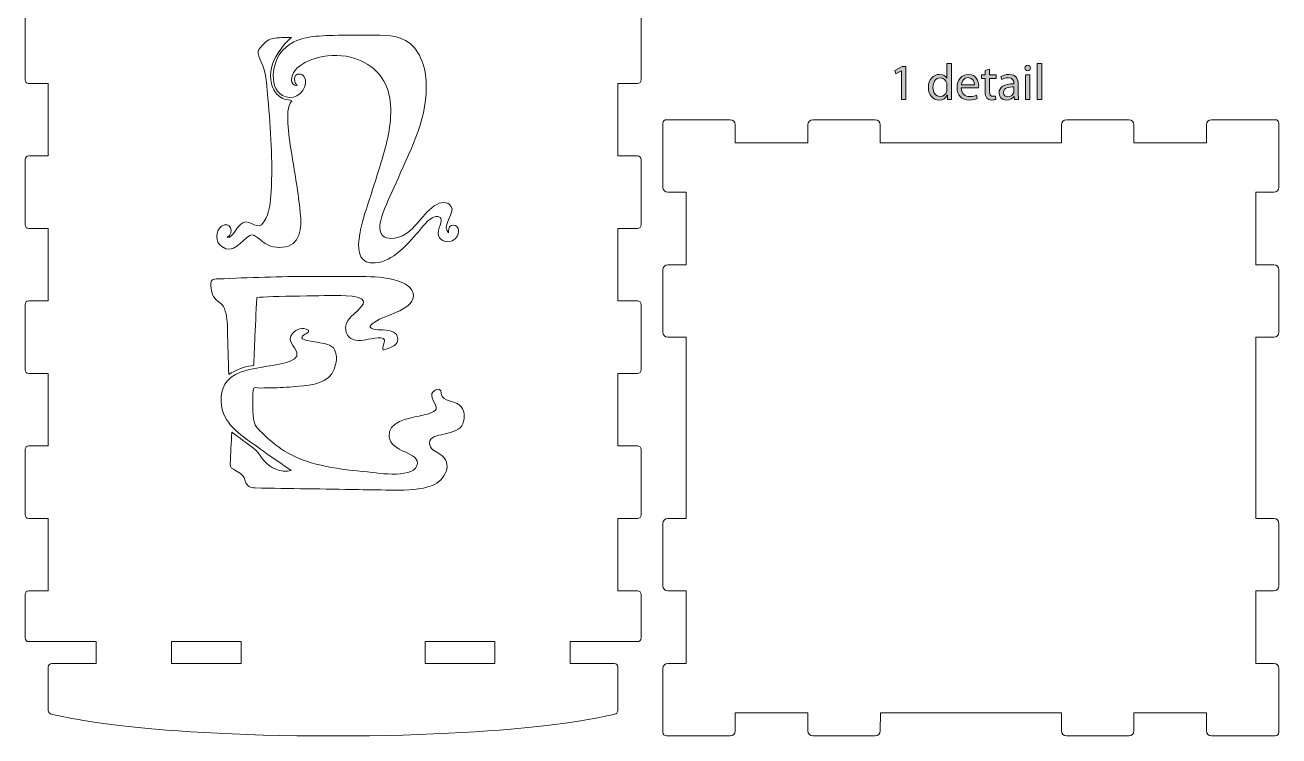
# Model space of a CAD drawing. Header units: inches. Extents: x 110 to 390, y -364 to 80.
# Drawn here: x 217.2 to 390.2, y -363.8 to -265.8 of the extents above; entities that cross this region are included whole.
import ezdxf

# ---------------------------------------------------------------- set-up
doc = ezdxf.new("R2010")
doc.units = ezdxf.units.IN
doc.header["$MEASUREMENT"] = 0
doc.layers.add('description', color=7, linetype='Continuous')
doc.layers.add('design4', color=7, linetype='Continuous')

# ---------------------------------------------------------------- blocks, each defined once
blk = doc.blocks.new('block 10')
at = {"layer": 'design4', "color": 1, "lineweight": 9}
for points in [[(237.39, -350.8), (237.39, -353.8), (247, -353.8), (247, -350.8), (237.39, -350.8)], [(282, -350.8), (282, -353.8), (272.39, -353.8), (272.4, -350.8), (282, -350.8)]]:
    blk.add_lwpolyline(points, dxfattribs=at)
blk = doc.blocks.new('block 9')
at = {"layer": 'design4', "color": 1, "lineweight": 9}
blk.add_open_spline([(217.19, -53.8), (217.19, -53.8), (220.4, -53.8), (220.4, -53.8), (220.4, -53.8), (220.4, -63.8), (220.4, -63.8), (220.4, -63.8), (217.7, -63.8), (217.7, -63.8), (217.42, -63.8), (217.2, -64.03), (217.2, -64.3), (217.2, -64.3), (217.2, -73.3), (217.2, -73.3), (217.2, -73.58), (217.42, -73.8), (217.7, -73.8), (217.7, -73.8), (220.4, -73.8), (220.4, -73.8), (220.4, -73.8), (220.4, -83.8), (220.4, -83.8), (220.4, -83.8), (217.7, -83.8), (217.7, -83.8), (217.42, -83.8), (217.2, -84.03), (217.2, -84.3), (217.2, -86.01), (217.2, -91.6), (217.2, -93.3), (217.2, -93.58), (217.42, -93.8), (217.7, -93.8), (217.7, -93.8), (220.4, -93.8), (220.4, -93.8), (220.4, -93.8), (220.4, -103.8), (220.4, -103.8), (220.4, -103.8), (217.7, -103.8), (217.7, -103.8), (217.42, -103.8), (217.2, -104.03), (217.2, -104.3), (217.2, -106.01), (217.2, -111.6), (217.2, -113.3), (217.2, -113.58), (217.42, -113.8), (217.7, -113.8), (217.7, -113.8), (220.4, -113.8), (220.4, -113.8), (220.4, -113.8), (220.4, -123.8), (220.4, -123.8), (220.4, -123.8), (217.7, -123.8), (217.7, -123.8), (217.42, -123.8), (217.2, -124.03), (217.2, -124.3), (217.2, -124.3), (217.2, -133.3), (217.2, -133.3), (217.2, -133.58), (217.42, -133.8), (217.7, -133.8), (217.7, -133.8), (220.4, -133.8), (220.4, -133.8), (220.4, -133.8), (220.4, -143.8), (220.4, -143.8), (220.4, -143.8), (217.7, -143.8), (217.7, -143.8), (217.42, -143.8), (217.2, -144.03), (217.2, -144.3), (217.2, -144.3), (217.2, -153.3), (217.2, -153.3), (217.2, -153.58), (217.42, -153.81), (217.7, -153.81), (217.7, -153.81), (220.4, -153.81), (220.4, -153.81), (220.4, -153.81), (220.4, -163.8), (220.4, -163.8), (220.4, -163.8), (217.7, -163.8), (217.7, -163.8), (217.42, -163.8), (217.2, -164.03), (217.2, -164.3), (217.2, -166.01), (217.2, -171.6), (217.2, -173.3), (217.2, -173.58), (217.42, -173.8), (217.7, -173.8), (217.7, -173.8), (220.4, -173.8), (220.4, -173.8), (220.4, -173.8), (220.4, -183.8), (220.4, -183.8), (220.4, -183.8), (217.7, -183.8), (217.7, -183.8), (217.42, -183.8), (217.2, -184.03), (217.2, -184.3), (217.2, -186.01), (217.2, -191.6), (217.2, -193.3), (217.2, -193.58), (217.42, -193.8), (217.7, -193.8), (217.7, -193.8), (220.4, -193.8), (220.4, -193.8), (220.4, -193.8), (220.4, -203.8), (220.4, -203.8), (220.4, -203.8), (217.7, -203.8), (217.7, -203.8), (217.42, -203.8), (217.2, -204.03), (217.2, -204.3), (217.2, -204.3), (217.2, -213.3), (217.2, -213.3), (217.2, -213.58), (217.42, -213.8), (217.7, -213.8), (217.7, -213.8), (220.4, -213.8), (220.4, -213.8), (220.4, -213.8), (220.4, -223.8), (220.4, -223.8), (220.4, -223.8), (217.7, -223.8), (217.7, -223.8), (217.42, -223.8), (217.2, -224.03), (217.2, -224.3), (217.2, -224.3), (217.2, -233.3), (217.2, -233.3), (217.2, -233.58), (217.42, -233.8), (217.7, -233.8), (217.7, -233.8), (220.4, -233.8), (220.4, -233.8), (220.4, -233.8), (220.4, -243.8), (220.4, -243.8), (220.4, -243.8), (217.7, -243.8), (217.7, -243.8), (217.42, -243.8), (217.2, -244.03), (217.2, -244.3), (217.2, -246.01), (217.2, -251.6), (217.2, -253.3), (217.2, -253.58), (217.42, -253.8), (217.7, -253.8), (217.7, -253.8), (220.4, -253.8), (220.4, -253.8), (220.4, -253.8), (220.4, -263.8), (220.4, -263.8), (220.4, -263.8), (217.7, -263.8), (217.7, -263.8), (217.42, -263.8), (217.2, -264.03), (217.2, -264.3), (217.2, -266.01), (217.2, -271.6), (217.2, -273.3), (217.2, -273.58), (217.42, -273.8), (217.7, -273.8), (217.7, -273.8), (220.4, -273.8), (220.4, -273.8), (220.4, -273.8), (220.4, -283.8), (220.4, -283.8), (220.4, -283.8), (217.7, -283.8), (217.7, -283.8), (217.42, -283.8), (217.2, -284.03), (217.2, -284.3), (217.2, -284.3), (217.2, -293.3), (217.2, -293.3), (217.2, -293.58), (217.42, -293.8), (217.7, -293.8), (217.7, -293.8), (220.4, -293.8), (220.4, -293.8), (220.4, -293.8), (220.4, -303.8), (220.4, -303.8), (220.4, -303.8), (217.7, -303.8), (217.7, -303.8), (217.42, -303.8), (217.2, -304.03), (217.2, -304.3), (217.2, -304.3), (217.2, -313.3), (217.2, -313.3), (217.2, -313.58), (217.42, -313.8), (217.7, -313.8), (217.7, -313.8), (220.4, -313.8), (220.4, -313.8), (220.4, -313.8), (220.4, -323.8), (220.4, -323.8), (220.4, -323.8), (217.7, -323.8), (217.7, -323.8), (217.42, -323.8), (217.2, -324.03), (217.2, -324.3), (217.2, -326.01), (217.2, -331.6), (217.2, -333.3), (217.2, -333.58), (217.42, -333.8), (217.7, -333.8), (217.7, -333.8), (220.4, -333.8), (220.4, -333.8), (220.4, -333.8), (220.4, -343.8), (220.4, -343.8), (220.4, -343.8), (217.7, -343.8), (217.7, -343.8), (217.42, -343.8), (217.2, -344.03), (217.2, -344.3), (217.2, -344.3), (217.2, -350.31), (217.2, -350.31), (217.2, -350.58), (217.42, -350.8), (217.7, -350.8), (219.69, -350.8), (227, -350.8), (227, -350.8), (227, -350.8), (226.99, -353.8), (226.99, -353.8), (226.99, -353.8), (220.9, -353.8), (220.9, -353.8), (220.62, -353.8), (220.4, -354.03), (220.4, -354.3), (220.4, -354.3), (220.4, -360.31), (220.4, -360.31), (220.4, -360.58), (220.62, -360.81), (220.9, -360.81), (220.9, -360.81), (231.86, -363.81), (259.69, -363.81), (287.53, -363.81), (298.49, -360.81), (298.49, -360.81), (298.77, -360.81), (298.99, -360.58), (298.99, -360.31), (298.99, -360.31), (298.99, -354.3), (298.99, -354.3), (298.99, -354.03), (298.77, -353.8), (298.49, -353.8), (298.49, -353.8), (292.4, -353.8), (292.4, -353.8), (292.4, -353.8), (292.4, -350.8), (292.4, -350.8), (292.4, -350.8), (299.7, -350.8), (301.69, -350.8), (301.97, -350.8), (302.19, -350.58), (302.19, -350.31), (302.19, -350.31), (302.19, -344.3), (302.19, -344.3), (302.19, -344.03), (301.97, -343.8), (301.69, -343.8), (301.69, -343.8), (298.99, -343.8), (298.99, -343.8), (298.99, -343.8), (298.99, -333.8), (298.99, -333.8), (298.99, -333.8), (301.69, -333.8), (301.69, -333.8), (301.97, -333.8), (302.19, -333.58), (302.19, -333.3), (302.19, -331.6), (302.19, -326.01), (302.19, -324.3), (302.19, -324.03), (301.97, -323.8), (301.69, -323.8), (301.69, -323.8), (298.99, -323.8), (298.99, -323.8), (298.99, -323.8), (298.99, -313.8), (298.99, -313.8), (298.99, -313.8), (301.69, -313.8), (301.69, -313.8), (301.97, -313.8), (302.19, -313.58), (302.19, -313.3), (302.19, -313.3), (302.19, -304.3), (302.19, -304.3), (302.19, -304.03), (301.97, -303.8), (301.69, -303.8), (301.69, -303.8), (298.99, -303.8), (298.99, -303.8), (298.99, -303.8), (298.99, -293.8), (298.99, -293.8), (298.99, -293.8), (301.69, -293.8), (301.69, -293.8), (301.97, -293.8), (302.19, -293.58), (302.19, -293.3), (302.19, -293.3), (302.19, -284.3), (302.19, -284.3), (302.19, -284.03), (301.97, -283.8), (301.69, -283.8), (301.69, -283.8), (298.99, -283.8), (298.99, -283.8), (298.99, -283.8), (298.99, -273.8), (298.99, -273.8), (298.99, -273.8), (301.69, -273.8), (301.69, -273.8), (301.97, -273.8), (302.19, -273.58), (302.19, -273.3), (302.19, -271.6), (302.19, -266.01), (302.19, -264.3), (302.19, -264.03), (301.97, -263.8), (301.69, -263.8), (301.69, -263.8), (298.99, -263.8), (298.99, -263.8), (298.99, -263.8), (298.99, -253.8), (298.99, -253.8), (298.99, -253.8), (301.69, -253.8), (301.69, -253.8), (301.97, -253.8), (302.19, -253.58), (302.19, -253.3), (302.19, -251.6), (302.19, -246.01), (302.19, -244.3), (302.19, -244.03), (301.97, -243.8), (301.69, -243.8), (301.69, -243.8), (298.99, -243.8), (298.99, -243.8), (298.99, -243.8), (298.99, -233.8), (298.99, -233.8), (298.99, -233.8), (301.69, -233.8), (301.69, -233.8), (301.97, -233.8), (302.19, -233.58), (302.19, -233.3), (302.19, -233.3), (302.19, -224.3), (302.19, -224.3), (302.19, -224.03), (301.97, -223.8), (301.69, -223.8), (301.69, -223.8), (298.99, -223.8), (298.99, -223.8), (298.99, -223.8), (298.99, -213.8), (298.99, -213.8), (298.99, -213.8), (301.69, -213.8), (301.69, -213.8), (301.97, -213.8), (302.19, -213.58), (302.19, -213.3), (302.19, -213.3), (302.19, -204.3), (302.19, -204.3), (302.19, -204.03), (301.97, -203.8), (301.69, -203.8), (301.69, -203.8), (298.99, -203.8), (298.99, -203.8), (298.99, -203.8), (298.99, -193.8), (298.99, -193.8), (298.99, -193.8), (301.69, -193.8), (301.69, -193.8), (301.97, -193.8), (302.19, -193.58), (302.19, -193.3), (302.19, -191.6), (302.19, -186.01), (302.19, -184.3), (302.19, -184.03), (301.97, -183.8), (301.69, -183.8), (301.69, -183.8), (298.99, -183.8), (298.99, -183.8), (298.99, -183.8), (298.99, -173.8), (298.99, -173.8), (298.99, -173.8), (301.69, -173.8), (301.69, -173.8), (301.97, -173.8), (302.19, -173.58), (302.19, -173.3), (302.19, -171.6), (302.19, -166.01), (302.19, -164.3), (302.19, -164.03), (301.97, -163.8), (301.69, -163.8), (301.69, -163.8), (298.99, -163.8), (298.99, -163.8), (298.99, -163.8), (298.99, -153.81), (298.99, -153.81), (298.99, -153.81), (301.69, -153.81), (301.69, -153.81), (301.97, -153.81), (302.19, -153.58), (302.19, -153.3), (302.19, -153.3), (302.19, -144.3), (302.19, -144.3), (302.19, -144.03), (301.97, -143.8), (301.69, -143.8), (301.69, -143.8), (298.99, -143.8), (298.99, -143.8), (298.99, -143.8), (298.99, -133.8), (298.99, -133.8), (298.99, -133.8), (301.69, -133.8), (301.69, -133.8), (301.97, -133.8), (302.19, -133.58), (302.19, -133.3), (302.19, -133.3), (302.19, -124.3), (302.19, -124.3), (302.19, -124.03), (301.97, -123.8), (301.69, -123.8), (301.69, -123.8), (298.99, -123.8), (298.99, -123.8), (298.99, -123.8), (298.99, -113.8), (298.99, -113.8), (298.99, -113.8), (301.69, -113.8), (301.69, -113.8), (301.97, -113.8), (302.19, -113.58), (302.19, -113.3), (302.19, -111.6), (302.19, -106.01), (302.19, -104.3), (302.19, -104.03), (301.97, -103.8), (301.69, -103.8), (301.69, -103.8), (298.99, -103.8), (298.99, -103.8), (298.99, -103.8), (298.99, -93.8), (298.99, -93.8), (298.99, -93.8), (301.69, -93.8), (301.69, -93.8), (301.97, -93.8), (302.19, -93.58), (302.19, -93.3), (302.19, -91.6), (302.19, -86.01), (302.19, -84.3), (302.19, -84.03), (301.97, -83.8), (301.69, -83.8), (301.69, -83.8), (298.99, -83.8), (298.99, -83.8), (298.99, -83.8), (298.99, -73.8), (298.99, -73.8), (298.99, -73.8), (301.69, -73.8), (301.69, -73.8), (301.97, -73.8), (302.19, -73.58), (302.19, -73.3), (302.19, -73.3), (302.19, -64.3), (302.19, -64.3), (302.19, -64.03), (301.97, -63.8), (301.69, -63.8), (301.69, -63.8), (298.99, -63.8), (298.99, -63.8), (298.99, -63.8), (298.99, -53.8), (298.99, -53.8), (298.99, -53.8), (302.19, -53.8), (302.19, -53.8), (302.19, -53.8), (302.19, -39.8), (302.2, -39.8), (302.2, -26.96), (293.43, -15.78), (280.47, -9.91), (277.79, -8.69), (275.49, -5.6), (275.49, -2.65), (275.49, -2.65), (275.49, 59.84), (275.49, 59.84), (275.49, 60.82), (274.76, 61.93), (273.83, 62.26), (271.24, 63.17), (265.88, 63.69), (259.7, 63.69), (253.51, 63.69), (248.15, 63.17), (245.56, 62.26), (244.63, 61.93), (243.9, 60.82), (243.9, 59.84), (243.9, 59.84), (243.9, -2.65), (243.9, -2.65), (243.9, -5.6), (241.61, -8.69), (238.92, -9.91), (225.96, -15.78), (217.2, -26.96), (217.2, -39.8), (217.19, -39.8), (217.19, -53.8), (217.19, -53.8)], degree=3, knots=[0, 0, 0, 0, 1, 1, 1, 2, 2, 2, 3, 3, 3, 4, 4, 4, 5, 5, 5, 6, 6, 6, 7, 7, 7, 8, 8, 8, 9, 9, 9, 10, 10, 10, 11, 11, 11, 12, 12, 12, 13, 13, 13, 14, 14, 14, 15, 15, 15, 16, 16, 16, 17, 17, 17, 18, 18, 18, 19, 19, 19, 20, 20, 20, 21, 21, 21, 22, 22, 22, 23, 23, 23, 24, 24, 24, 25, 25, 25, 26, 26, 26, 27, 27, 27, 28, 28, 28, 29, 29, 29, 30, 30, 30, 31, 31, 31, 32, 32, 32, 33, 33, 33, 34, 34, 34, 35, 35, 35, 36, 36, 36, 37, 37, 37, 38, 38, 38, 39, 39, 39, 40, 40, 40, 41, 41, 41, 42, 42, 42, 43, 43, 43, 44, 44, 44, 45, 45, 45, 46, 46, 46, 47, 47, 47, 48, 48, 48, 49, 49, 49, 50, 50, 50, 51, 51, 51, 52, 52, 52, 53, 53, 53, 54, 54, 54, 55, 55, 55, 56, 56, 56, 57, 57, 57, 58, 58, 58, 59, 59, 59, 60, 60, 60, 61, 61, 61, 62, 62, 62, 63, 63, 63, 64, 64, 64, 65, 65, 65, 66, 66, 66, 67, 67, 67, 68, 68, 68, 69, 69, 69, 70, 70, 70, 71, 71, 71, 72, 72, 72, 73, 73, 73, 74, 74, 74, 75, 75, 75, 76, 76, 76, 77, 77, 77, 78, 78, 78, 79, 79, 79, 80, 80, 80, 81, 81, 81, 82, 82, 82, 83, 83, 83, 84, 84, 84, 85, 85, 85, 86, 86, 86, 87, 87, 87, 88, 88, 88, 89, 89, 89, 90, 90, 90, 91, 91, 91, 92, 92, 92, 93, 93, 93, 94, 94, 94, 95, 95, 95, 96, 96, 96, 97, 97, 97, 98, 98, 98, 99, 99, 99, 100, 100, 100, 101, 101, 101, 102, 102, 102, 103, 103, 103, 104, 104, 104, 105, 105, 105, 106, 106, 106, 107, 107, 107, 108, 108, 108, 109, 109, 109, 110, 110, 110, 111, 111, 111, 112, 112, 112, 113, 113, 113, 114, 114, 114, 115, 115, 115, 116, 116, 116, 117, 117, 117, 118, 118, 118, 119, 119, 119, 120, 120, 120, 121, 121, 121, 122, 122, 122, 123, 123, 123, 124, 124, 124, 125, 125, 125, 126, 126, 126, 127, 127, 127, 128, 128, 128, 129, 129, 129, 130, 130, 130, 131, 131, 131, 132, 132, 132, 133, 133, 133, 134, 134, 134, 135, 135, 135, 136, 136, 136, 137, 137, 137, 138, 138, 138, 139, 139, 139, 140, 140, 140, 141, 141, 141, 142, 142, 142, 143, 143, 143, 144, 144, 144, 145, 145, 145, 146, 146, 146, 147, 147, 147, 148, 148, 148, 149, 149, 149, 150, 150, 150, 151, 151, 151, 152, 152, 152, 153, 153, 153, 154, 154, 154, 155, 155, 155, 156, 156, 156, 157, 157, 157, 158, 158, 158, 159, 159, 159, 160, 160, 160, 161, 161, 161, 162, 162, 162, 163, 163, 163, 164, 164, 164, 165, 165, 165, 166, 166, 166, 167, 167, 167, 168, 168, 168, 169, 169, 169, 170, 170, 170, 171, 171, 171, 172, 172, 172, 173, 173, 173, 174, 174, 174, 175, 175, 175, 176, 176, 176, 177, 177, 177, 178, 178, 178, 179, 179, 179, 180, 180, 180, 181, 181, 181, 182, 182, 182, 183, 183, 183, 184, 184, 184, 185, 185, 185, 186, 186, 186, 187, 187, 187, 188, 188, 188, 189, 189, 189, 190, 190, 190, 191, 191, 191, 192, 192, 192, 193, 193, 193, 194, 194, 194, 195, 195, 195, 196, 196, 196, 197, 197, 197, 198, 198, 198, 199, 199, 199, 200, 200, 200, 201, 201, 201, 202, 202, 202, 203, 203, 203, 204, 204, 204, 205, 205, 205, 206, 206, 206, 206], dxfattribs=at)
at = {"layer": 'design4'}
blk.add_blockref('block 10', (0, 0), dxfattribs=at)
blk = doc.blocks.new('block 14')
at = {"layer": 'design4', "color": 7, "lineweight": 9}
for points, knots in [([(244.32, -296.3), (245.96, -297.46), (246.99, -295.48), (248.22, -294.77), (248.86, -294.41), (249.84, -295.61), (250.33, -295.9), (251.27, -296.45), (252.48, -296.58), (253.52, -296.24), (255.58, -295.55), (255.29, -292.67), (255.1, -290.98), (254.81, -288.42), (254.36, -285.88), (253.95, -283.34), (253.74, -281.98), (253.5, -280.65), (253.45, -279.27), (253.42, -278.43), (253.34, -276.86), (253.98, -276.22), (253.76, -276), (253.24, -276.09), (252.97, -275.98), (252.66, -275.86), (252.37, -275.67), (252.12, -275.44), (251.63, -275), (251.31, -274.46), (251.18, -273.81), (250.86, -272.32), (251.24, -270.9), (252.06, -269.65), (252.04, -269.67), (252.05, -269.65), (252.12, -269.56), (252.24, -269.39), (252.31, -269.3), (252.35, -269.25), (252.83, -268.61), (253.33, -267.97), (253.94, -267.47), (253.07, -267.47), (252.16, -267.44), (251.3, -267.61), (250.61, -267.75), (250.15, -268.3), (249.72, -268.81), (249.3, -269.32), (249.22, -269.48), (249.45, -270.05), (249.64, -270.5), (249.82, -270.94), (250, -271.39), (250.54, -272.72), (250.54, -274.43), (250.68, -275.84), (250.9, -278.01), (251.07, -280.18), (251.16, -282.35), (251.25, -284.46), (251.28, -286.59), (251.14, -288.71), (251.04, -290.09), (250.93, -291.71), (250.16, -292.91), (249.26, -294.3), (248.39, -292.49), (247.24, -293.01), (246.41, -293.37), (245.99, -295.06), (245.07, -295.06), (246.18, -294.37), (245.44, -292.65), (244.3, -293.5), (243.43, -294.16), (243.41, -295.67), (244.32, -296.3)], [0, 0, 0, 0, 1, 1, 1, 2, 2, 2, 3, 3, 3, 4, 4, 4, 5, 5, 5, 6, 6, 6, 7, 7, 7, 8, 8, 8, 9, 9, 9, 10, 10, 10, 11, 11, 11, 12, 12, 12, 13, 13, 13, 14, 14, 14, 15, 15, 15, 16, 16, 16, 17, 17, 17, 18, 18, 18, 19, 19, 19, 20, 20, 20, 21, 21, 21, 22, 22, 22, 23, 23, 23, 24, 24, 24, 25, 25, 25, 26, 26, 26, 26]), ([(274, -290.48), (272.05, -291.56), (271.05, -294.23), (268.88, -294.97), (268.07, -295.24), (266.66, -295.41), (266.26, -294.4), (265.96, -293.61), (266.29, -292.47), (266.57, -291.73), (267.19, -290.09), (267.94, -288.5), (268.65, -286.9), (270.57, -282.59), (272.84, -278.31), (272.52, -273.44), (272.39, -271.38), (271.61, -268.96), (269.69, -267.87), (268.11, -266.98), (265.81, -267.16), (264.08, -267.16), (262.43, -267.16), (260.79, -267.14), (259.14, -267.19), (256.66, -267.28), (254.17, -267.42), (252.5, -269.53), (251.13, -271.24), (250.67, -275.44), (253.71, -275.74), (255.07, -275.87), (256.5, -274.05), (255.66, -272.81), (255.4, -272.43), (254.56, -272.35), (254.42, -272.88), (254.29, -273.37), (254.37, -273.71), (254.75, -274.09), (253.56, -274.09), (253.92, -272.68), (254.4, -272.06), (255.17, -271.07), (256.5, -270.53), (257.68, -270.23), (259.25, -269.83), (261.15, -269.82), (262.71, -270.35), (265.34, -271.24), (267.04, -273.04), (267.5, -275.81), (267.93, -278.44), (267.35, -281.18), (266.61, -283.7), (265.98, -285.87), (265.26, -288.03), (264.59, -290.19), (263.98, -292.13), (261.37, -298.96), (265.52, -298.57), (267.99, -298.34), (269.91, -296.05), (271.41, -294.31), (272.02, -293.6), (272.75, -292.51), (273.68, -292.19), (274.33, -291.97), (274.79, -292.4), (274.57, -293.01), (274.42, -293.43), (274.18, -293.99), (274.18, -294.44), (274.18, -295.43), (275.33, -295.88), (276.12, -295.51), (276.77, -295.2), (277.21, -294.51), (276.93, -293.79), (276.78, -293.4), (276.35, -293.28), (275.98, -293.41), (275.61, -293.54), (275.63, -294.09), (275.61, -294.4), (274.72, -293.52), (276.11, -292.16), (276.11, -291.15), (275.94, -290.11), (274.79, -290.04), (274, -290.48)], [0, 0, 0, 0, 1, 1, 1, 2, 2, 2, 3, 3, 3, 4, 4, 4, 5, 5, 5, 6, 6, 6, 7, 7, 7, 8, 8, 8, 9, 9, 9, 10, 10, 10, 11, 11, 11, 12, 12, 12, 13, 13, 13, 14, 14, 14, 15, 15, 15, 16, 16, 16, 17, 17, 17, 18, 18, 18, 19, 19, 19, 20, 20, 20, 21, 21, 21, 22, 22, 22, 23, 23, 23, 24, 24, 24, 25, 25, 25, 26, 26, 26, 27, 27, 27, 28, 28, 28, 29, 29, 29, 30, 30, 30, 30]), ([(252.06, -269.65), (252.12, -269.58), (252.5, -269.06), (252.35, -269.25), (252.27, -269.35), (252.19, -269.46), (252.12, -269.56), (252.1, -269.59), (252.08, -269.62), (252.06, -269.65)], [0, 0, 0, 0, 1, 1, 1, 2, 2, 2, 3, 3, 3, 3]), ([(244.7, -304.86), (245.07, -305.79), (245.11, -306.85), (245.13, -307.83), (245.16, -309.86), (245.23, -311.89), (245.29, -313.93), (246.24, -313.4), (247.33, -312.83), (248.44, -312.74), (248.83, -312.71), (248.73, -312.69), (248.75, -312.32), (248.79, -311.35), (248.84, -310.39), (248.88, -309.42), (248.97, -307.4), (249.06, -305.38), (249.15, -303.36), (249.16, -303.17), (258.81, -303.08), (259.85, -303.05), (260.32, -303.04), (264.6, -302.96), (263.84, -304.25), (263.06, -305.58), (260.93, -306.32), (261.5, -308.16), (261.86, -309.25), (262.92, -309.3), (263.9, -309.22), (264.46, -309.17), (266.52, -308.51), (266.78, -309.19), (266.84, -309.37), (266.31, -310.68), (266.68, -310.55), (267.23, -310.36), (267.79, -310.22), (268.27, -309.86), (268.72, -309.53), (268.7, -308.67), (268.3, -308.29), (267.64, -307.66), (266.4, -307.87), (265.57, -307.75), (264.66, -307.61), (264.53, -307.31), (265.35, -306.77), (266.35, -306.11), (267.46, -305.8), (268.54, -305.32), (269.47, -304.9), (270.79, -304.21), (270.79, -303.01), (270.63, -301.88), (269.57, -301.34), (268.59, -301.02), (266.9, -300.48), (265.3, -300.46), (263.56, -300.44), (263.84, -300.44), (263.95, -300.45), (263.32, -300.44), (262.55, -300.43), (262.9, -300.44), (263.28, -300.44), (261.34, -300.42), (259.41, -300.42), (257.47, -300.42), (253.2, -300.42), (248.92, -300.53), (244.65, -300.75), (244.19, -300.77), (243.33, -300.62), (243, -300.94), (242.62, -301.31), (242.96, -302.81), (243.2, -303.2), (243.61, -303.9), (244.38, -304.06), (244.7, -304.86)], [0, 0, 0, 0, 1, 1, 1, 2, 2, 2, 3, 3, 3, 4, 4, 4, 5, 5, 5, 6, 6, 6, 7, 7, 7, 8, 8, 8, 9, 9, 9, 10, 10, 10, 11, 11, 11, 12, 12, 12, 13, 13, 13, 14, 14, 14, 15, 15, 15, 16, 16, 16, 17, 17, 17, 18, 18, 18, 19, 19, 19, 20, 20, 20, 21, 21, 21, 22, 22, 22, 23, 23, 23, 24, 24, 24, 25, 25, 25, 26, 26, 26, 27, 27, 27, 27]), ([(274.75, -316.99), (274.52, -316.72), (274.7, -316.19), (274.39, -316.01), (274.06, -315.83), (273.45, -316.26), (273.34, -316.56), (273.05, -317.31), (274.37, -318.48), (273.78, -318.92), (273.17, -319.37), (272.28, -319.52), (271.57, -319.68), (270.12, -320.02), (267.19, -320.42), (267.43, -322.55), (267.55, -323.59), (268.61, -324.2), (269.47, -324.57), (270.07, -324.82), (271.41, -325.34), (271.35, -326.18), (271.22, -328.39), (266, -327.56), (264.42, -327.4), (260.72, -327.01), (256.71, -326.62), (253.41, -324.76), (252.24, -324.1), (251.21, -323.25), (250.24, -322.32), (249.76, -321.87), (249.04, -321.29), (248.85, -320.63), (248.45, -319.23), (248.65, -317.56), (248.65, -316.1), (248.65, -315.58), (249.23, -315.82), (249.67, -315.82), (250.3, -315.81), (250.92, -315.8), (251.54, -315.79), (252.69, -315.75), (253.85, -315.71), (254.99, -315.58), (256.75, -315.4), (259.17, -315.15), (259.83, -313.23), (260.14, -312.34), (260.35, -311.47), (259.91, -310.55), (259.54, -309.8), (258.31, -309.63), (257.59, -309.52), (257.38, -309.48), (255.39, -309.25), (255.39, -308.9), (255.39, -308.55), (255.79, -308.43), (256.03, -308.28), (256.38, -308.07), (256.28, -308.16), (256.28, -307.85), (256.25, -307.84), (256.25, -307.83), (256.24, -307.83), (255.51, -307.37), (254.64, -307.65), (254.08, -308.29), (253.22, -309.27), (254.38, -309.99), (254.7, -310.92), (255.17, -312.35), (251.25, -312.69), (250.58, -312.81), (248.86, -313.13), (246.3, -313.37), (245.11, -314.81), (244.12, -316.02), (244, -317.9), (244.57, -319.32), (245.51, -321.66), (248.14, -323.08), (250.07, -324.53), (251.32, -325.46), (252.65, -326.29), (253.92, -327.2), (252.49, -327.56), (250.97, -326.84), (250.08, -325.76), (249.63, -325.21), (249.35, -324.6), (248.78, -324.17), (247.76, -323.41), (246.74, -322.66), (245.71, -321.9), (245.64, -323.36), (245.56, -324.83), (245.49, -326.29), (245.46, -326.8), (245.82, -326.98), (246.22, -327.18), (246.93, -327.54), (247.42, -327.95), (247.61, -328.75), (247.86, -329.37), (248.32, -329.59), (248.94, -329.6), (253.69, -329.68), (258.45, -329.75), (263.21, -329.83), (264.88, -329.86), (266.55, -329.88), (268.22, -329.91), (269.92, -329.94), (271.79, -329.87), (273.39, -329.25), (275.1, -328.59), (276.4, -326.19), (274.42, -324.93), (273.7, -324.48), (273.07, -324.27), (273, -323.38), (272.93, -322.51), (274.26, -322.36), (274.85, -322.21), (275.67, -321.98), (276.98, -321.81), (277.46, -321.02), (277.89, -320.33), (277.93, -319.04), (277.37, -318.42), (276.76, -317.57), (275.41, -317.77), (274.75, -316.99)], [0, 0, 0, 0, 1, 1, 1, 2, 2, 2, 3, 3, 3, 4, 4, 4, 5, 5, 5, 6, 6, 6, 7, 7, 7, 8, 8, 8, 9, 9, 9, 10, 10, 10, 11, 11, 11, 12, 12, 12, 13, 13, 13, 14, 14, 14, 15, 15, 15, 16, 16, 16, 17, 17, 17, 18, 18, 18, 19, 19, 19, 20, 20, 20, 21, 21, 21, 22, 22, 22, 23, 23, 23, 24, 24, 24, 25, 25, 25, 26, 26, 26, 27, 27, 27, 28, 28, 28, 29, 29, 29, 30, 30, 30, 31, 31, 31, 32, 32, 32, 33, 33, 33, 34, 34, 34, 35, 35, 35, 36, 36, 36, 37, 37, 37, 38, 38, 38, 39, 39, 39, 40, 40, 40, 41, 41, 41, 42, 42, 42, 43, 43, 43, 44, 44, 44, 45, 45, 45, 45])]:
    blk.add_open_spline(points, degree=3, knots=knots, dxfattribs=at)
blk = doc.blocks.new('block 13')
at = {"layer": 'design4'}
blk.add_blockref('block 14', (0, 0), dxfattribs=at)
blk = doc.blocks.new('block 8')
at = {"layer": 'design4'}
for name in ['block 9', 'block 13']:
    blk.add_blockref(name, (0, 0), dxfattribs=at)
blk = doc.blocks.new('block 20')
at = {"layer": 'description'}
h = blk.add_hatch(color=252, dxfattribs=at)
h.dxf.hatch_style = 2
h.paths.add_polyline_path([(338.14, -272.04), (338.13, -272.04), (337.34, -272.47), (337.22, -272), (338.21, -271.47), (338.74, -271.47), (338.74, -276.02), (338.14, -276.02)])
h = blk.add_hatch(color=252, dxfattribs=at)
h.dxf.hatch_style = 2
edge = h.paths.add_edge_path()
edge.add_spline(control_points=[(345, -271.05), (345, -271.05), (345, -275.14), (345, -275.14), (345, -275.44), (345.01, -275.78), (345.02, -276.02), (345.02, -276.02), (344.48, -276.02), (344.48, -276.02), (344.48, -276.02), (344.45, -275.43), (344.45, -275.43), (344.45, -275.43), (344.43, -275.43), (344.43, -275.43), (344.25, -275.81), (343.84, -276.09), (343.29, -276.09), (342.47, -276.09), (341.83, -275.4), (341.83, -274.37), (341.83, -273.24), (342.53, -272.56), (343.35, -272.56), (343.88, -272.56), (344.22, -272.8), (344.37, -273.07), (344.37, -273.07), (344.39, -273.07), (344.39, -273.07), (344.39, -273.07), (344.39, -271.05), (344.39, -271.05), (344.39, -271.05), (345, -271.05), (345, -271.05)], knot_values=[0, 0, 0, 0, 1, 1, 1, 2, 2, 2, 3, 3, 3, 4, 4, 4, 5, 5, 5, 6, 6, 6, 7, 7, 7, 8, 8, 8, 9, 9, 9, 10, 10, 10, 11, 11, 11, 12, 12, 12, 12], degree=3, periodic=1)
edge = h.paths.add_edge_path()
edge.add_spline(control_points=[(344.39, -274.01), (344.39, -273.93), (344.38, -273.82), (344.36, -273.75), (344.27, -273.36), (343.93, -273.04), (343.47, -273.04), (342.83, -273.04), (342.46, -273.6), (342.46, -274.34), (342.46, -275.03), (342.8, -275.6), (343.46, -275.6), (343.87, -275.6), (344.25, -275.32), (344.36, -274.86), (344.38, -274.78), (344.39, -274.69), (344.39, -274.59), (344.39, -274.59), (344.39, -274.01), (344.39, -274.01)], knot_values=[0, 0, 0, 0, 1, 1, 1, 2, 2, 2, 3, 3, 3, 4, 4, 4, 5, 5, 5, 6, 6, 6, 7, 7, 7, 7], degree=3, periodic=1)
h = blk.add_hatch(color=252, dxfattribs=at)
h.dxf.hatch_style = 2
edge = h.paths.add_edge_path()
edge.add_spline(control_points=[(355.91, -271.68), (355.91, -271.89), (355.76, -272.05), (355.52, -272.05), (355.29, -272.05), (355.15, -271.89), (355.15, -271.68), (355.15, -271.47), (355.3, -271.29), (355.53, -271.29), (355.76, -271.29), (355.91, -271.46), (355.91, -271.68)], knot_values=[0, 0, 0, 0, 1, 1, 1, 2, 2, 2, 3, 3, 3, 4, 4, 4, 4], degree=3, periodic=1)
h.paths.add_polyline_path([(355.22, -276.02), (355.22, -272.63), (355.84, -272.63), (355.84, -276.02)])
h = blk.add_hatch(color=252, dxfattribs=at)
h.dxf.hatch_style = 2
h.paths.add_polyline_path([(356.86, -271.05), (357.48, -271.05), (357.48, -276.02), (356.86, -276.02)])
h = blk.add_hatch(color=252, dxfattribs=at)
h.dxf.hatch_style = 2
edge = h.paths.add_edge_path()
edge.add_spline(control_points=[(346.37, -274.43), (346.38, -275.27), (346.91, -275.61), (347.53, -275.61), (347.97, -275.61), (348.24, -275.53), (348.47, -275.43), (348.47, -275.43), (348.58, -275.88), (348.58, -275.88), (348.36, -275.97), (347.99, -276.09), (347.45, -276.09), (346.4, -276.09), (345.78, -275.4), (345.78, -274.38), (345.78, -273.36), (346.38, -272.56), (347.37, -272.56), (348.48, -272.56), (348.77, -273.52), (348.77, -274.15), (348.77, -274.27), (348.76, -274.36), (348.75, -274.43), (348.75, -274.43), (346.37, -274.43), (346.37, -274.43)], knot_values=[0, 0, 0, 0, 1, 1, 1, 2, 2, 2, 3, 3, 3, 4, 4, 4, 5, 5, 5, 6, 6, 6, 7, 7, 7, 8, 8, 8, 9, 9, 9, 9], degree=3, periodic=1)
edge = h.paths.add_edge_path()
edge.add_spline(control_points=[(348.17, -273.99), (348.18, -273.61), (348.01, -273), (347.32, -273), (346.69, -273), (346.43, -273.57), (346.38, -273.99), (346.38, -273.99), (348.17, -273.99), (348.17, -273.99)], knot_values=[0, 0, 0, 0, 1, 1, 1, 2, 2, 2, 3, 3, 3, 3], degree=3, periodic=1)
h = blk.add_hatch(color=252, dxfattribs=at)
h.dxf.hatch_style = 2
edge = h.paths.add_edge_path()
edge.add_spline(control_points=[(350.27, -271.82), (350.27, -271.82), (350.27, -272.63), (350.27, -272.63), (350.27, -272.63), (351.16, -272.63), (351.16, -272.63), (351.16, -272.63), (351.16, -273.1), (351.16, -273.1), (351.16, -273.1), (350.27, -273.1), (350.27, -273.1), (350.27, -273.1), (350.27, -274.92), (350.27, -274.92), (350.27, -275.34), (350.39, -275.58), (350.74, -275.58), (350.9, -275.58), (351, -275.57), (351.09, -275.54), (351.09, -275.54), (351.12, -276.01), (351.12, -276.01), (351, -276.05), (350.81, -276.09), (350.58, -276.09), (350.29, -276.09), (350.06, -275.99), (349.91, -275.83), (349.74, -275.64), (349.67, -275.34), (349.67, -274.94), (349.67, -274.94), (349.67, -273.1), (349.67, -273.1), (349.67, -273.1), (349.15, -273.1), (349.15, -273.1), (349.15, -273.1), (349.15, -272.63), (349.15, -272.63), (349.15, -272.63), (349.67, -272.63), (349.67, -272.63), (349.67, -272.63), (349.67, -272), (349.67, -272), (349.67, -272), (350.27, -271.82), (350.27, -271.82)], knot_values=[0, 0, 0, 0, 1, 1, 1, 2, 2, 2, 3, 3, 3, 4, 4, 4, 5, 5, 5, 6, 6, 6, 7, 7, 7, 8, 8, 8, 9, 9, 9, 10, 10, 10, 11, 11, 11, 12, 12, 12, 13, 13, 13, 14, 14, 14, 15, 15, 15, 16, 16, 16, 17, 17, 17, 17], degree=3, periodic=1)
h = blk.add_hatch(color=252, dxfattribs=at)
h.dxf.hatch_style = 2
edge = h.paths.add_edge_path()
edge.add_spline(control_points=[(354.23, -275.2), (354.23, -275.5), (354.24, -275.78), (354.28, -276.02), (354.28, -276.02), (353.73, -276.02), (353.73, -276.02), (353.73, -276.02), (353.68, -275.59), (353.68, -275.59), (353.68, -275.59), (353.66, -275.59), (353.66, -275.59), (353.47, -275.85), (353.1, -276.09), (352.62, -276.09), (351.93, -276.09), (351.58, -275.61), (351.58, -275.12), (351.58, -274.3), (352.31, -273.85), (353.62, -273.86), (353.62, -273.86), (353.62, -273.79), (353.62, -273.79), (353.62, -273.52), (353.54, -273.01), (352.85, -273.01), (352.53, -273.01), (352.2, -273.1), (351.96, -273.27), (351.96, -273.27), (351.82, -272.85), (351.82, -272.85), (352.1, -272.68), (352.51, -272.56), (352.94, -272.56), (353.98, -272.56), (354.23, -273.27), (354.23, -273.94), (354.23, -273.94), (354.23, -275.2), (354.23, -275.2)], knot_values=[0, 0, 0, 0, 1, 1, 1, 2, 2, 2, 3, 3, 3, 4, 4, 4, 5, 5, 5, 6, 6, 6, 7, 7, 7, 8, 8, 8, 9, 9, 9, 10, 10, 10, 11, 11, 11, 12, 12, 12, 13, 13, 13, 14, 14, 14, 14], degree=3, periodic=1)
edge = h.paths.add_edge_path()
edge.add_spline(control_points=[(353.63, -274.29), (352.96, -274.27), (352.2, -274.39), (352.2, -275.05), (352.2, -275.46), (352.47, -275.64), (352.77, -275.64), (353.22, -275.64), (353.51, -275.36), (353.61, -275.07), (353.63, -275), (353.63, -274.93), (353.63, -274.87), (353.63, -274.87), (353.63, -274.29), (353.63, -274.29)], knot_values=[0, 0, 0, 0, 1, 1, 1, 2, 2, 2, 3, 3, 3, 4, 4, 4, 5, 5, 5, 5], degree=3, periodic=1)
at = {"layer": 'description', "lineweight": 0}
for points in [[(338.14, -272.04), (338.13, -272.04), (337.34, -272.47), (337.22, -272), (338.21, -271.47), (338.74, -271.47), (338.74, -276.02), (338.14, -276.02), (338.14, -272.04)], [(356.86, -271.05), (357.48, -271.05), (357.48, -276.02), (356.86, -276.02), (356.86, -271.05)], [(355.22, -276.02), (355.22, -272.63), (355.84, -272.63), (355.84, -276.02), (355.22, -276.02)]]:
    blk.add_lwpolyline(points, dxfattribs=at)
for points, knots in [([(345, -271.05), (345, -271.05), (345, -275.14), (345, -275.14), (345, -275.44), (345.01, -275.78), (345.02, -276.02), (345.02, -276.02), (344.48, -276.02), (344.48, -276.02), (344.48, -276.02), (344.45, -275.43), (344.45, -275.43), (344.45, -275.43), (344.43, -275.43), (344.43, -275.43), (344.25, -275.81), (343.84, -276.09), (343.29, -276.09), (342.47, -276.09), (341.83, -275.4), (341.83, -274.37), (341.83, -273.24), (342.53, -272.56), (343.35, -272.56), (343.88, -272.56), (344.22, -272.8), (344.37, -273.07), (344.37, -273.07), (344.39, -273.07), (344.39, -273.07), (344.39, -273.07), (344.39, -271.05), (344.39, -271.05), (344.39, -271.05), (345, -271.05), (345, -271.05)], [0, 0, 0, 0, 1, 1, 1, 2, 2, 2, 3, 3, 3, 4, 4, 4, 5, 5, 5, 6, 6, 6, 7, 7, 7, 8, 8, 8, 9, 9, 9, 10, 10, 10, 11, 11, 11, 12, 12, 12, 12]), ([(355.91, -271.68), (355.91, -271.89), (355.76, -272.05), (355.52, -272.05), (355.29, -272.05), (355.15, -271.89), (355.15, -271.68), (355.15, -271.47), (355.3, -271.29), (355.53, -271.29), (355.76, -271.29), (355.91, -271.46), (355.91, -271.68)], [0, 0, 0, 0, 1, 1, 1, 2, 2, 2, 3, 3, 3, 4, 4, 4, 4]), ([(344.39, -274.01), (344.39, -273.93), (344.38, -273.82), (344.36, -273.75), (344.27, -273.36), (343.93, -273.04), (343.47, -273.04), (342.83, -273.04), (342.46, -273.6), (342.46, -274.34), (342.46, -275.03), (342.8, -275.6), (343.46, -275.6), (343.87, -275.6), (344.25, -275.32), (344.36, -274.86), (344.38, -274.78), (344.39, -274.69), (344.39, -274.59), (344.39, -274.59), (344.39, -274.01), (344.39, -274.01)], [0, 0, 0, 0, 1, 1, 1, 2, 2, 2, 3, 3, 3, 4, 4, 4, 5, 5, 5, 6, 6, 6, 7, 7, 7, 7]), ([(346.37, -274.43), (346.38, -275.27), (346.91, -275.61), (347.53, -275.61), (347.97, -275.61), (348.24, -275.53), (348.47, -275.43), (348.47, -275.43), (348.58, -275.88), (348.58, -275.88), (348.36, -275.97), (347.99, -276.09), (347.45, -276.09), (346.4, -276.09), (345.78, -275.4), (345.78, -274.38), (345.78, -273.36), (346.38, -272.56), (347.37, -272.56), (348.48, -272.56), (348.77, -273.52), (348.77, -274.15), (348.77, -274.27), (348.76, -274.36), (348.75, -274.43), (348.75, -274.43), (346.37, -274.43), (346.37, -274.43)], [0, 0, 0, 0, 1, 1, 1, 2, 2, 2, 3, 3, 3, 4, 4, 4, 5, 5, 5, 6, 6, 6, 7, 7, 7, 8, 8, 8, 9, 9, 9, 9]), ([(348.17, -273.99), (348.18, -273.61), (348.01, -273), (347.32, -273), (346.69, -273), (346.43, -273.57), (346.38, -273.99), (346.38, -273.99), (348.17, -273.99), (348.17, -273.99)], [0, 0, 0, 0, 1, 1, 1, 2, 2, 2, 3, 3, 3, 3]), ([(350.27, -271.82), (350.27, -271.82), (350.27, -272.63), (350.27, -272.63), (350.27, -272.63), (351.16, -272.63), (351.16, -272.63), (351.16, -272.63), (351.16, -273.1), (351.16, -273.1), (351.16, -273.1), (350.27, -273.1), (350.27, -273.1), (350.27, -273.1), (350.27, -274.92), (350.27, -274.92), (350.27, -275.34), (350.39, -275.58), (350.74, -275.58), (350.9, -275.58), (351, -275.57), (351.09, -275.54), (351.09, -275.54), (351.12, -276.01), (351.12, -276.01), (351, -276.05), (350.81, -276.09), (350.58, -276.09), (350.29, -276.09), (350.06, -275.99), (349.91, -275.83), (349.74, -275.64), (349.67, -275.34), (349.67, -274.94), (349.67, -274.94), (349.67, -273.1), (349.67, -273.1), (349.67, -273.1), (349.15, -273.1), (349.15, -273.1), (349.15, -273.1), (349.15, -272.63), (349.15, -272.63), (349.15, -272.63), (349.67, -272.63), (349.67, -272.63), (349.67, -272.63), (349.67, -272), (349.67, -272), (349.67, -272), (350.27, -271.82), (350.27, -271.82)], [0, 0, 0, 0, 1, 1, 1, 2, 2, 2, 3, 3, 3, 4, 4, 4, 5, 5, 5, 6, 6, 6, 7, 7, 7, 8, 8, 8, 9, 9, 9, 10, 10, 10, 11, 11, 11, 12, 12, 12, 13, 13, 13, 14, 14, 14, 15, 15, 15, 16, 16, 16, 17, 17, 17, 17]), ([(354.23, -275.2), (354.23, -275.5), (354.24, -275.78), (354.28, -276.02), (354.28, -276.02), (353.73, -276.02), (353.73, -276.02), (353.73, -276.02), (353.68, -275.59), (353.68, -275.59), (353.68, -275.59), (353.66, -275.59), (353.66, -275.59), (353.47, -275.85), (353.1, -276.09), (352.62, -276.09), (351.93, -276.09), (351.58, -275.61), (351.58, -275.12), (351.58, -274.3), (352.31, -273.85), (353.62, -273.86), (353.62, -273.86), (353.62, -273.79), (353.62, -273.79), (353.62, -273.52), (353.54, -273.01), (352.85, -273.01), (352.53, -273.01), (352.2, -273.1), (351.96, -273.27), (351.96, -273.27), (351.82, -272.85), (351.82, -272.85), (352.1, -272.68), (352.51, -272.56), (352.94, -272.56), (353.98, -272.56), (354.23, -273.27), (354.23, -273.94), (354.23, -273.94), (354.23, -275.2), (354.23, -275.2)], [0, 0, 0, 0, 1, 1, 1, 2, 2, 2, 3, 3, 3, 4, 4, 4, 5, 5, 5, 6, 6, 6, 7, 7, 7, 8, 8, 8, 9, 9, 9, 10, 10, 10, 11, 11, 11, 12, 12, 12, 13, 13, 13, 14, 14, 14, 14]), ([(353.63, -274.29), (352.96, -274.27), (352.2, -274.39), (352.2, -275.05), (352.2, -275.46), (352.47, -275.64), (352.77, -275.64), (353.22, -275.64), (353.51, -275.36), (353.61, -275.07), (353.63, -275), (353.63, -274.93), (353.63, -274.87), (353.63, -274.87), (353.63, -274.29), (353.63, -274.29)], [0, 0, 0, 0, 1, 1, 1, 2, 2, 2, 3, 3, 3, 4, 4, 4, 5, 5, 5, 5])]:
    blk.add_open_spline(points, degree=3, knots=knots, dxfattribs=at)
blk = doc.blocks.new('block 15')
at = {"layer": 'description'}
blk.add_blockref('block 20', (0, 0), dxfattribs=at)

msp = doc.modelspace()

# ---------------------------------------------------------------- linework, layer by layer
at = {"layer": 'design4', "color": 1, "lineweight": 9}
msp.add_open_spline([(325.9, -278.8), (325.51, -278.8), (325.2, -279.12), (325.2, -279.5), (325.2, -279.5), (325.2, -282), (325.2, -282), (325.2, -282), (315.19, -282), (315.19, -282), (315.19, -282), (315.19, -279.5), (315.19, -279.5), (315.19, -279.12), (314.88, -278.8), (314.49, -278.8), (314.49, -278.8), (305.69, -278.8), (305.69, -278.8), (305.42, -278.8), (305.2, -279.03), (305.2, -279.3), (305.2, -279.3), (305.2, -288.11), (305.2, -288.11), (305.2, -288.49), (305.51, -288.81), (305.9, -288.81), (306.84, -288.81), (308.39, -288.81), (308.39, -288.81), (308.39, -288.81), (308.39, -298.81), (308.39, -298.81), (308.39, -298.81), (305.9, -298.81), (305.9, -298.81), (305.51, -298.81), (305.2, -299.12), (305.2, -299.51), (305.2, -299.51), (305.2, -308.11), (305.2, -308.11), (305.2, -308.49), (305.51, -308.81), (305.9, -308.81), (306.84, -308.81), (308.39, -308.81), (308.39, -308.81), (308.39, -308.81), (308.39, -333.81), (308.39, -333.81), (308.39, -333.81), (305.9, -333.8), (305.9, -333.8), (305.51, -333.8), (305.2, -334.12), (305.2, -334.5), (305.2, -334.5), (305.2, -343.1), (305.2, -343.1), (305.2, -343.49), (305.51, -343.8), (305.9, -343.8), (305.9, -343.8), (308.39, -343.8), (308.39, -343.8), (308.39, -343.8), (308.39, -353.8), (308.39, -353.8), (308.39, -353.8), (306.84, -353.8), (305.9, -353.8), (305.51, -353.8), (305.2, -354.12), (305.2, -354.5), (305.2, -354.5), (305.2, -363.31), (305.2, -363.31), (305.2, -363.58), (305.42, -363.81), (305.69, -363.81), (305.69, -363.81), (314.49, -363.81), (314.49, -363.81), (314.88, -363.81), (315.19, -363.49), (315.19, -363.11), (315.19, -363.11), (315.19, -360.61), (315.19, -360.61), (315.19, -360.61), (325.2, -360.61), (325.2, -360.61), (325.2, -360.61), (325.2, -363.11), (325.2, -363.11), (325.2, -363.49), (325.51, -363.81), (325.9, -363.81), (325.9, -363.81), (334.49, -363.81), (334.49, -363.81), (334.88, -363.81), (335.19, -363.49), (335.19, -363.11), (335.19, -363.11), (335.2, -360.61), (335.2, -360.61), (335.2, -360.61), (360.19, -360.61), (360.19, -360.61), (360.19, -360.61), (360.19, -363.11), (360.19, -363.11), (360.19, -363.49), (360.51, -363.81), (360.89, -363.81), (360.89, -363.81), (369.49, -363.81), (369.49, -363.81), (369.88, -363.81), (370.19, -363.49), (370.19, -363.11), (370.19, -363.11), (370.19, -360.61), (370.19, -360.61), (370.19, -360.61), (380.19, -360.61), (380.19, -360.61), (380.19, -360.61), (380.19, -363.11), (380.19, -363.11), (380.19, -363.49), (380.51, -363.81), (380.89, -363.81), (380.89, -363.81), (389.69, -363.81), (389.69, -363.81), (389.97, -363.81), (390.19, -363.58), (390.19, -363.31), (390.19, -363.31), (390.19, -354.5), (390.19, -354.5), (390.19, -354.12), (389.88, -353.8), (389.49, -353.8), (388.55, -353.8), (387, -353.8), (387, -353.8), (387, -353.8), (387, -343.8), (387, -343.8), (387, -343.8), (389.49, -343.8), (389.49, -343.8), (389.88, -343.8), (390.19, -343.49), (390.19, -343.1), (390.19, -343.1), (390.19, -334.5), (390.19, -334.5), (390.19, -334.12), (389.88, -333.8), (389.49, -333.8), (389.49, -333.8), (387, -333.81), (387, -333.81), (387, -333.81), (387, -308.81), (387, -308.81), (387, -308.81), (389.49, -308.81), (389.49, -308.81), (389.88, -308.81), (390.19, -308.49), (390.19, -308.11), (390.19, -308.11), (390.19, -299.51), (390.19, -299.51), (390.19, -299.12), (389.88, -298.81), (389.49, -298.81), (389.49, -298.81), (387, -298.81), (387, -298.81), (387, -298.81), (386.99, -288.81), (386.99, -288.81), (386.99, -288.81), (388.55, -288.81), (389.49, -288.81), (389.88, -288.81), (390.19, -288.49), (390.19, -288.11), (390.19, -288.11), (390.19, -279.3), (390.19, -279.3), (390.19, -279.03), (389.97, -278.8), (389.69, -278.8), (389.69, -278.8), (380.89, -278.8), (380.89, -278.8), (380.51, -278.8), (380.19, -279.12), (380.19, -279.5), (380.19, -279.5), (380.19, -282), (380.19, -282), (380.19, -282), (370.19, -282), (370.19, -282), (370.19, -282), (370.19, -279.5), (370.19, -279.5), (370.19, -279.12), (369.88, -278.8), (369.49, -278.8), (369.49, -278.8), (360.89, -278.8), (360.89, -278.8), (360.51, -278.8), (360.19, -279.12), (360.19, -279.5), (360.19, -279.5), (360.19, -282), (360.19, -282), (360.19, -282), (335.2, -282), (335.19, -282), (335.19, -282), (335.19, -279.5), (335.19, -279.5), (335.19, -279.12), (334.88, -278.8), (334.49, -278.8), (334.49, -278.8), (325.9, -278.8), (325.9, -278.8)], degree=3, knots=[0, 0, 0, 0, 1, 1, 1, 2, 2, 2, 3, 3, 3, 4, 4, 4, 5, 5, 5, 6, 6, 6, 7, 7, 7, 8, 8, 8, 9, 9, 9, 10, 10, 10, 11, 11, 11, 12, 12, 12, 13, 13, 13, 14, 14, 14, 15, 15, 15, 16, 16, 16, 17, 17, 17, 18, 18, 18, 19, 19, 19, 20, 20, 20, 21, 21, 21, 22, 22, 22, 23, 23, 23, 24, 24, 24, 25, 25, 25, 26, 26, 26, 27, 27, 27, 28, 28, 28, 29, 29, 29, 30, 30, 30, 31, 31, 31, 32, 32, 32, 33, 33, 33, 34, 34, 34, 35, 35, 35, 36, 36, 36, 37, 37, 37, 38, 38, 38, 39, 39, 39, 40, 40, 40, 41, 41, 41, 42, 42, 42, 43, 43, 43, 44, 44, 44, 45, 45, 45, 46, 46, 46, 47, 47, 47, 48, 48, 48, 49, 49, 49, 50, 50, 50, 51, 51, 51, 52, 52, 52, 53, 53, 53, 54, 54, 54, 55, 55, 55, 56, 56, 56, 57, 57, 57, 58, 58, 58, 59, 59, 59, 60, 60, 60, 61, 61, 61, 62, 62, 62, 63, 63, 63, 64, 64, 64, 65, 65, 65, 66, 66, 66, 67, 67, 67, 68, 68, 68, 69, 69, 69, 70, 70, 70, 71, 71, 71, 72, 72, 72, 73, 73, 73, 74, 74, 74, 75, 75, 75, 76, 76, 76, 77, 77, 77, 78, 78, 78, 79, 79, 79, 80, 80, 80, 80], dxfattribs=at)

# ---------------------------------------------------------------- block references
at = {"layer": 'description'}
msp.add_blockref('block 15', (0, 0), dxfattribs=at)
at = {"layer": 'design4'}
msp.add_blockref('block 8', (0, 0), dxfattribs=at)

doc.saveas('drawing.dxf')
